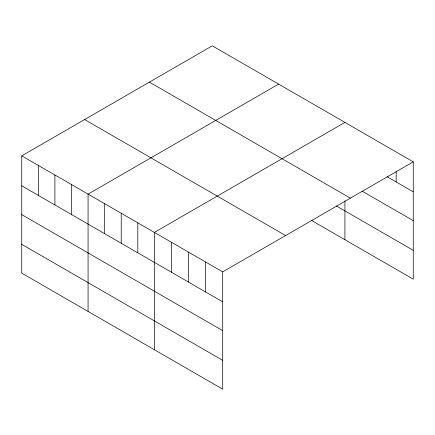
<?xml version="1.0" encoding="UTF-8"?>
<svg xmlns="http://www.w3.org/2000/svg" width="435" height="435" viewBox="0 0 435 435"><rect width="100%" height="100%" fill="white"/><g stroke="black" fill="none" stroke-linecap="round" stroke-linejoin="round"><path stroke-width="0.65" d="M21.75 155.839L222.704 271.859L222.704 389.173L21.75 273.147L21.75 155.839L212.296 45.827L413.25 161.853L413.25 279.161L311.77 220.572M278.612 84.118L88.066 194.124L88.066 311.438M344.922 122.404L154.381 232.415L154.381 349.724M222.704 271.859L413.25 161.853M387.058 176.697L413.25 191.819M362.007 191.057L413.25 220.643M149.417 82.133L350.371 198.153M336.347 205.94L413.25 250.337M84.629 119.538L285.583 235.558M21.75 185.81L222.704 301.83M21.75 214.629L222.704 330.654M21.75 244.329L222.704 360.349M396.171 171.303L396.171 181.96M344.922 200.769L344.922 239.712M205.624 262L205.624 291.967M188.545 252.137L188.545 282.108M171.461 242.273L171.461 272.245M137.803 222.84L137.803 252.811M121.224 213.27L121.224 243.241M104.645 203.7L104.645 233.666M71.487 184.554L71.487 214.526M54.908 174.984L54.908 204.95M38.329 165.409L38.329 195.38"/></g></svg>
